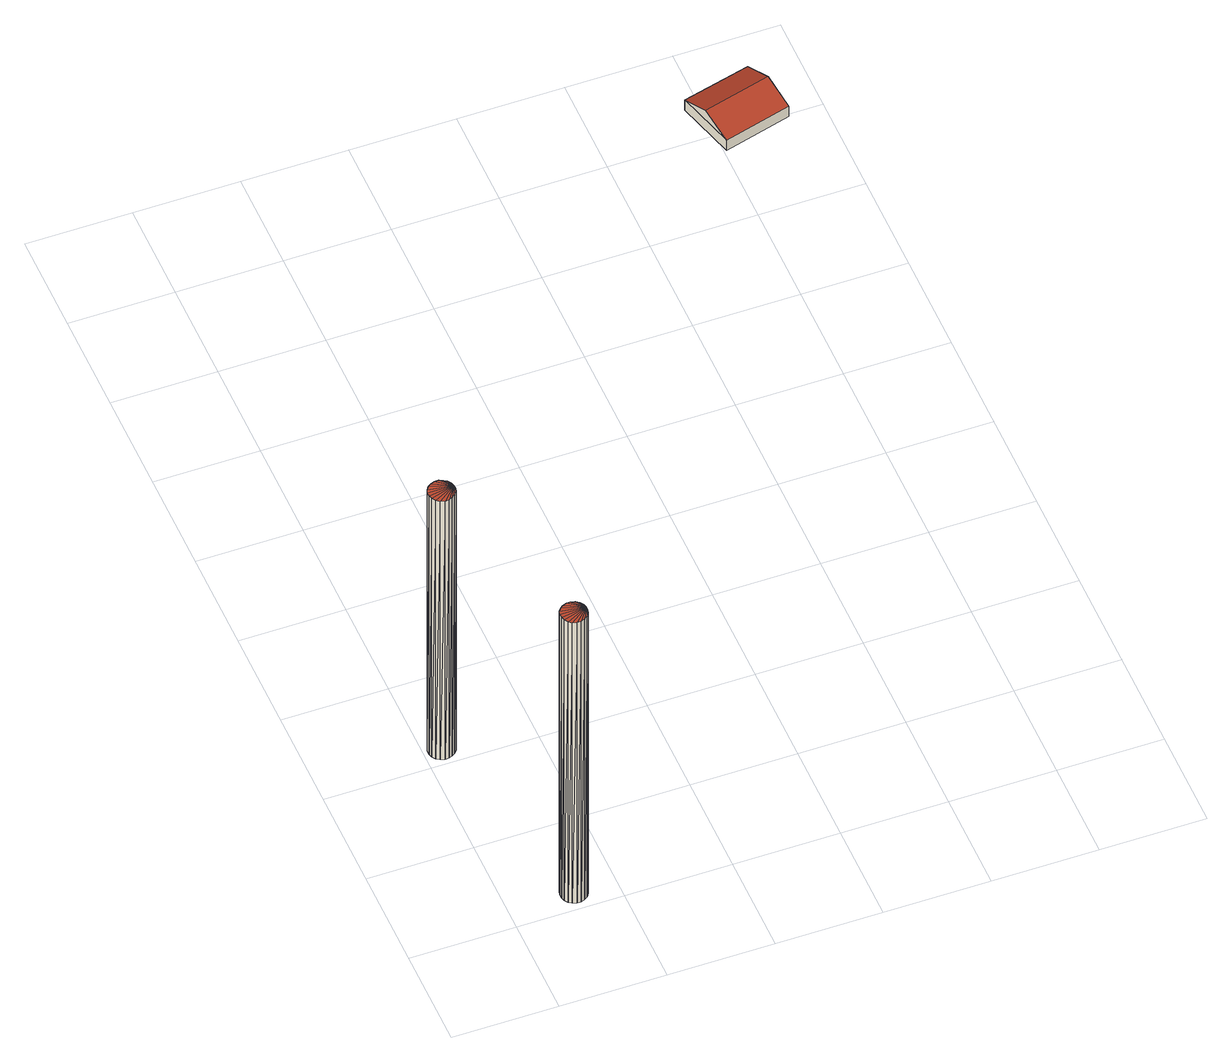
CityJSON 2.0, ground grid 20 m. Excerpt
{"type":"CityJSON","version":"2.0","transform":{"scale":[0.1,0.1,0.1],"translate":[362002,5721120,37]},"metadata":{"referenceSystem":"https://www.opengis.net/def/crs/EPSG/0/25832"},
"CityObjects":{
"building1":{"type":"Building","attributes":{"Geometrietyp2DReferenz":"1000","Gemeindeschluessel":"05513000","function":"51002_1251","roofType":"1000","measuredHeight":71.05},"geometry":[{"type":"Solid","lod":"2","boundaries":[[[[0,1,2]],[[1,3,2]],[[4,5,0]],[[5,1,0]],[[6,7,4]],[[7,5,4]],[[8,9,6]],[[9,7,6]],[[10,11,8]],[[11,9,8]],[[12,13,10]],[[13,11,10]],[[14,15,12]],[[15,13,12]],[[16,17,14]],[[17,15,14]],[[18,19,16]],[[19,17,16]],[[20,21,18]],[[21,19,18]],[[22,23,20]],[[23,21,20]],[[24,25,22]],[[26,27,28]],[[25,23,22]],[[28,29,24]],[[29,25,24]],[[27,29,28]],[[30,31,26]],[[31,27,26]],[[32,33,30]],[[33,31,30]],[[34,35,32]],[[35,33,32]],[[36,37,34]],[[37,35,34]],[[38,39,36]],[[39,37,36]],[[2,3,38]],[[3,39,38]],[[3,1,39]],[[1,5,39]],[[5,7,39]],[[7,9,39]],[[9,11,39]],[[11,13,39]],[[13,15,39]],[[15,17,39]],[[17,19,39]],[[19,21,39]],[[21,23,39]],[[23,25,39]],[[25,29,39]],[[29,27,39]],[[27,31,39]],[[31,33,39]],[[33,35,39]],[[35,37,39]],[[0,2,4]],[[2,38,4]],[[38,36,4]],[[36,34,4]],[[34,32,4]],[[32,30,4]],[[30,26,4]],[[26,28,4]],[[28,24,4]],[[24,22,4]],[[22,20,4]],[[20,18,4]],[[18,16,4]],[[16,14,4]],[[14,12,4]],[[12,10,4]],[[10,8,4]],[[8,6,4]]]],"semantics":{"surfaces":[{"type":"WallSurface"},{"type":"GroundSurface"},{"type":"RoofSurface"}],"values":[[0,0,0,0,0,0,0,0,0,0,0,0,0,0,0,0,0,0,0,0,0,0,0,0,0,0,0,0,0,0,0,0,0,0,0,0,0,0,0,0,1,1,1,1,1,1,1,1,1,1,1,1,1,1,1,1,1,1,2,2,2,2,2,2,2,2,2,2,2,2,2,2,2,2,2,2]]}}]},
"building2":{"type":"Building","attributes":{"Geometrietyp2DReferenz":"1000","Gemeindeschluessel":"05513000","function":"51002_1251","roofType":"1000","measuredHeight":65.52},"geometry":[{"type":"Solid","lod":"2","boundaries":[[[[40,41,42]],[[41,43,42]],[[44,45,40]],[[45,41,40]],[[46,47,44]],[[47,45,44]],[[48,49,46]],[[49,47,46]],[[50,51,48]],[[51,49,48]],[[52,53,50]],[[53,51,50]],[[54,55,52]],[[55,53,52]],[[56,57,54]],[[57,55,54]],[[58,59,56]],[[59,57,56]],[[60,61,58]],[[61,59,58]],[[62,63,60]],[[63,61,60]],[[64,65,66]],[[66,65,62]],[[65,63,62]],[[67,64,66]],[[68,69,67]],[[69,64,67]],[[70,71,68]],[[71,69,68]],[[72,73,70]],[[73,71,70]],[[74,75,72]],[[75,73,72]],[[76,77,74]],[[77,75,74]],[[78,79,76]],[[79,77,76]],[[42,43,78]],[[43,79,78]],[[43,41,79]],[[41,45,79]],[[45,47,79]],[[47,49,79]],[[49,51,79]],[[51,53,79]],[[53,55,79]],[[55,57,79]],[[57,59,79]],[[59,61,79]],[[61,63,79]],[[63,65,79]],[[65,64,79]],[[64,69,79]],[[69,71,79]],[[71,73,79]],[[73,75,79]],[[75,77,79]],[[40,42,44]],[[42,78,44]],[[78,76,44]],[[76,74,44]],[[74,72,44]],[[72,70,44]],[[70,68,44]],[[68,67,44]],[[67,66,44]],[[66,62,44]],[[62,60,44]],[[60,58,44]],[[58,56,44]],[[56,54,44]],[[54,52,44]],[[52,50,44]],[[50,48,44]],[[48,46,44]]]],"semantics":{"surfaces":[{"type":"WallSurface"},{"type":"GroundSurface"},{"type":"RoofSurface"}],"values":[[0,0,0,0,0,0,0,0,0,0,0,0,0,0,0,0,0,0,0,0,0,0,0,0,0,0,0,0,0,0,0,0,0,0,0,0,0,0,0,0,1,1,1,1,1,1,1,1,1,1,1,1,1,1,1,1,1,1,2,2,2,2,2,2,2,2,2,2,2,2,2,2,2,2,2,2]]}}]},
"building3":{"type":"Building","attributes":{"Geometrietyp2DReferenz":"3000","Gemeindeschluessel":"05513000","function":"31001_1010","roofType":"3100","measuredHeight":5.13,"storeysAboveGround":1},"geometry":[{"type":"Solid","lod":"2","boundaries":[[[[80,81,82,83]],[[84,85,81,80]],[[86,87,85,84]],[[83,82,87,86]],[[80,88,84]],[[86,89,83]],[[83,89,88,80]],[[84,88,89,86]],[[81,85,87,82]]]],"semantics":{"surfaces":[{"type":"WallSurface"},{"type":"RoofSurface"},{"type":"GroundSurface"}],"values":[[0,0,0,0,0,0,1,1,2]]}}]},
"building4":{"type":"Building","attributes":{"Geometrietyp2DReferenz":"3000","Gemeindeschluessel":"05513000","function":"31001_1010","roofType":"3100","measuredHeight":5.13,"storeysAboveGround":1},"address":[{"country":"Germany","locality":"Gelsenkirchen","thoroughfareNumber":"81","thoroughfareName":"Sommerhofsweg"}],"geometry":[{"type":"Solid","lod":"2","boundaries":[[[[80,81,82,83]],[[84,85,81,80]],[[86,87,85,84]],[[83,82,87,86]],[[80,88,84]],[[86,89,83]],[[83,89,88,80]],[[84,88,89,86]],[[81,85,87,82]]]],"semantics":{"surfaces":[{"type":"WallSurface"},{"type":"RoofSurface"},{"type":"GroundSurface"}],"values":[[0,0,0,0,0,0,1,1,2]]}}]}
},
"vertices":[
[139,37,736],[139,37,25],[134,44,736],[134,44,25],[141,30,736],[141,30,25],[141,22,736],[141,22,25],[139,15,736],[139,15,25],[134,8,736],[134,8,25],[128,4,736],[128,4,25],[120,1,736],[120,1,25],[113,1,736],[113,1,25],[105,4,736],[105,4,25],[99,8,736],[99,8,25],[94,15,736],[94,15,25],[92,22,736],[92,22,25],[94,37,736],[94,37,25],[92,30,736],[92,30,25],[99,44,736],[99,44,25],[105,48,736],[105,48,25],[113,51,736],[113,51,25],[120,51,736],[120,51,25],[128,48,736],[128,48,25],
[50,432,682],[50,432,27],[45,439,682],[45,439,27],[52,425,682],[52,425,27],[52,417,682],[52,417,27],[50,410,682],[50,410,27],[45,403,682],[45,403,27],[39,399,682],[39,399,27],[32,396,682],[32,396,27],[24,396,682],[24,396,27],[16,399,682],[16,399,27],[10,403,682],[10,403,27],[5,410,682],[5,410,27],[3,425,27],[3,417,27],[3,417,682],[3,425,682],[5,432,682],[5,432,27],[10,439,682],[10,439,27],[16,443,682],[16,443,27],[24,446,682],[24,446,27],[32,446,682],[32,446,27],[39,443,682],[39,443,27],
[1005,1560,36],[1005,1560,10],[1134,1595,10],[1134,1595,36],[973,1675,36],[973,1675,10],[1102,1708,36],[1102,1708,10],[989,1617,61],[1118,1651,61]
]}
